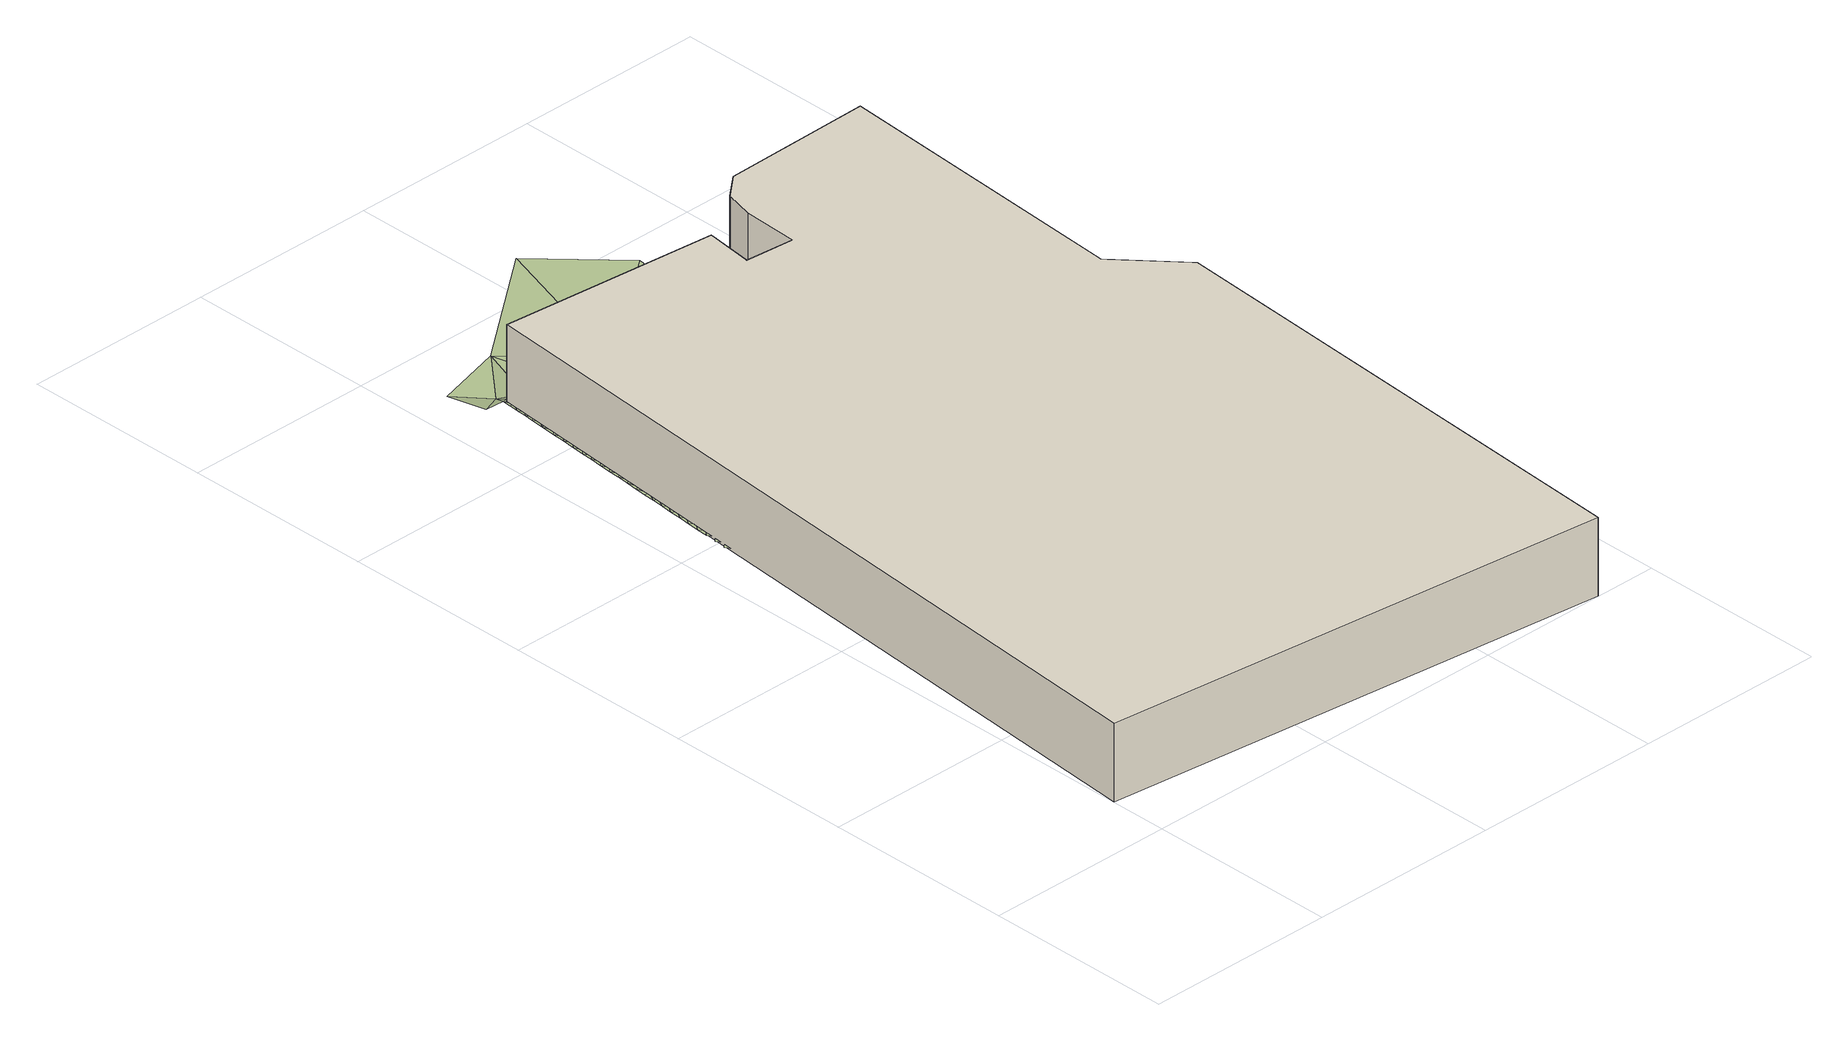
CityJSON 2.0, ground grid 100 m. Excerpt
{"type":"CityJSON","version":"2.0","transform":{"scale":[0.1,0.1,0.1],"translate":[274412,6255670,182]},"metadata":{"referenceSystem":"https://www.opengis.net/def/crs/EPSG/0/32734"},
"CityObjects":{
"building1":{"type":"Building","attributes":{"building":"industrial","building:levels":1,"building_height":4.1,"roof_height":9.31,"ground_height":5.21,"plus_code":"4FRW3CFV+87W"},"geometry":[{"type":"Solid","lod":"1","boundaries":[[[[0,1,2,3]],[[1,4,5,2]],[[4,6,7,5]],[[6,8,9,7]],[[8,10,11,9]],[[10,12,13,11]],[[12,14,15,13]],[[14,16,17,15]],[[16,18,19,17]],[[18,20,21,19]],[[20,22,23,21]],[[22,0,3,23]],[[3,2,5,7,9,11,13,15,17,19,21,23]],[[22,20,18,16,14,12,10,8,6,4,1,0]]]]}]},
"terrain1":{"type":"TINRelief","geometry":[{"type":"CompositeSurface","lod":"1","boundaries":[[[24,25,26]],[[27,26,28]],[[29,30,28]],[[30,29,31]],[[29,32,31]],[[32,33,31]],[[34,33,32]],[[33,34,35]],[[35,34,36]],[[37,35,36]],[[38,37,36]],[[37,38,39]],[[38,40,39]],[[40,41,39]],[[42,41,40]],[[41,42,43]],[[42,44,43]],[[42,45,44]],[[45,46,44]],[[46,45,47]],[[48,46,47]],[[48,47,49]],[[49,50,48]],[[50,49,51]],[[50,51,52]],[[51,53,52]],[[53,54,52]],[[54,53,55]],[[55,56,54]],[[56,55,57]],[[57,58,56]],[[58,57,59]],[[59,60,58]],[[59,61,60]],[[61,62,60]],[[62,61,63]],[[64,62,63]],[[65,64,63]],[[66,64,65]],[[64,66,67]],[[67,66,68]],[[69,67,68]],[[68,70,69]],[[71,72,73]],[[70,74,69]],[[75,71,73]],[[74,70,76]],[[76,77,74]],[[76,75,77]],[[75,76,78]],[[78,71,75]],[[71,78,79]],[[80,72,71]],[[80,71,79]],[[80,79,81]],[[82,80,81]],[[82,83,80]],[[84,83,82]],[[82,85,84]]]}]}
},
"vertices":[
[2679,2,10],[2867,2697,10],[2867,2697,420],[2679,2,420],[2586,3011,10],[2586,3011,420],[2698,4628,10],[2698,4628,420],[1904,4612,10],[1904,4612,420],[1782,4508,10],[1782,4508,420],[1741,4356,10],[1741,4356,420],[1729,4066,10],[1729,4066,420],[1473,4088,10],[1473,4088,420],[1505,4342,10],[1505,4342,420],[359,4453,10],[359,4453,420],[5,299,10],[5,299,420],
[204,2936,31],[226,2895,31],[232,2960,31],[209,2996,31],[237,3025,31],[243,3090,31],[215,3057,31],[220,3118,31],[248,3155,31],[225,3178,31],[254,3220,31],[231,3239,31],[259,3285,31],[236,3300,31],[265,3349,31],[242,3360,31],[270,3414,31],[247,3421,31],[276,3479,31],[252,3482,31],[258,3542,31],[281,3544,31],[263,3603,31],[287,3609,31],[269,3664,31],[293,3674,31],[274,3724,31],[298,3739,31],[279,3785,31],[304,3804,31],[285,3846,31],[309,3869,31],[290,3906,31],[315,3934,31],[295,3967,31],[320,3999,31],[302,4039,31],[326,4063,31],[308,4110,31],[331,4128,31],[315,4182,31],[337,4193,31],[340,4226,31],[321,4253,31],[342,4258,31],[325,4303,31],[348,4323,31],[347,4507,13],[210,4670,13],[239,4459,31],[330,4353,31],[339,4452,31],[355,4403,31],[334,4403,31],[359,4453,31],[459,4443,19],[576,4774,10],[646,4425,19],[932,4397,19],[1208,5257,10],[1582,4866,10],[1505,4342,19]
]}
